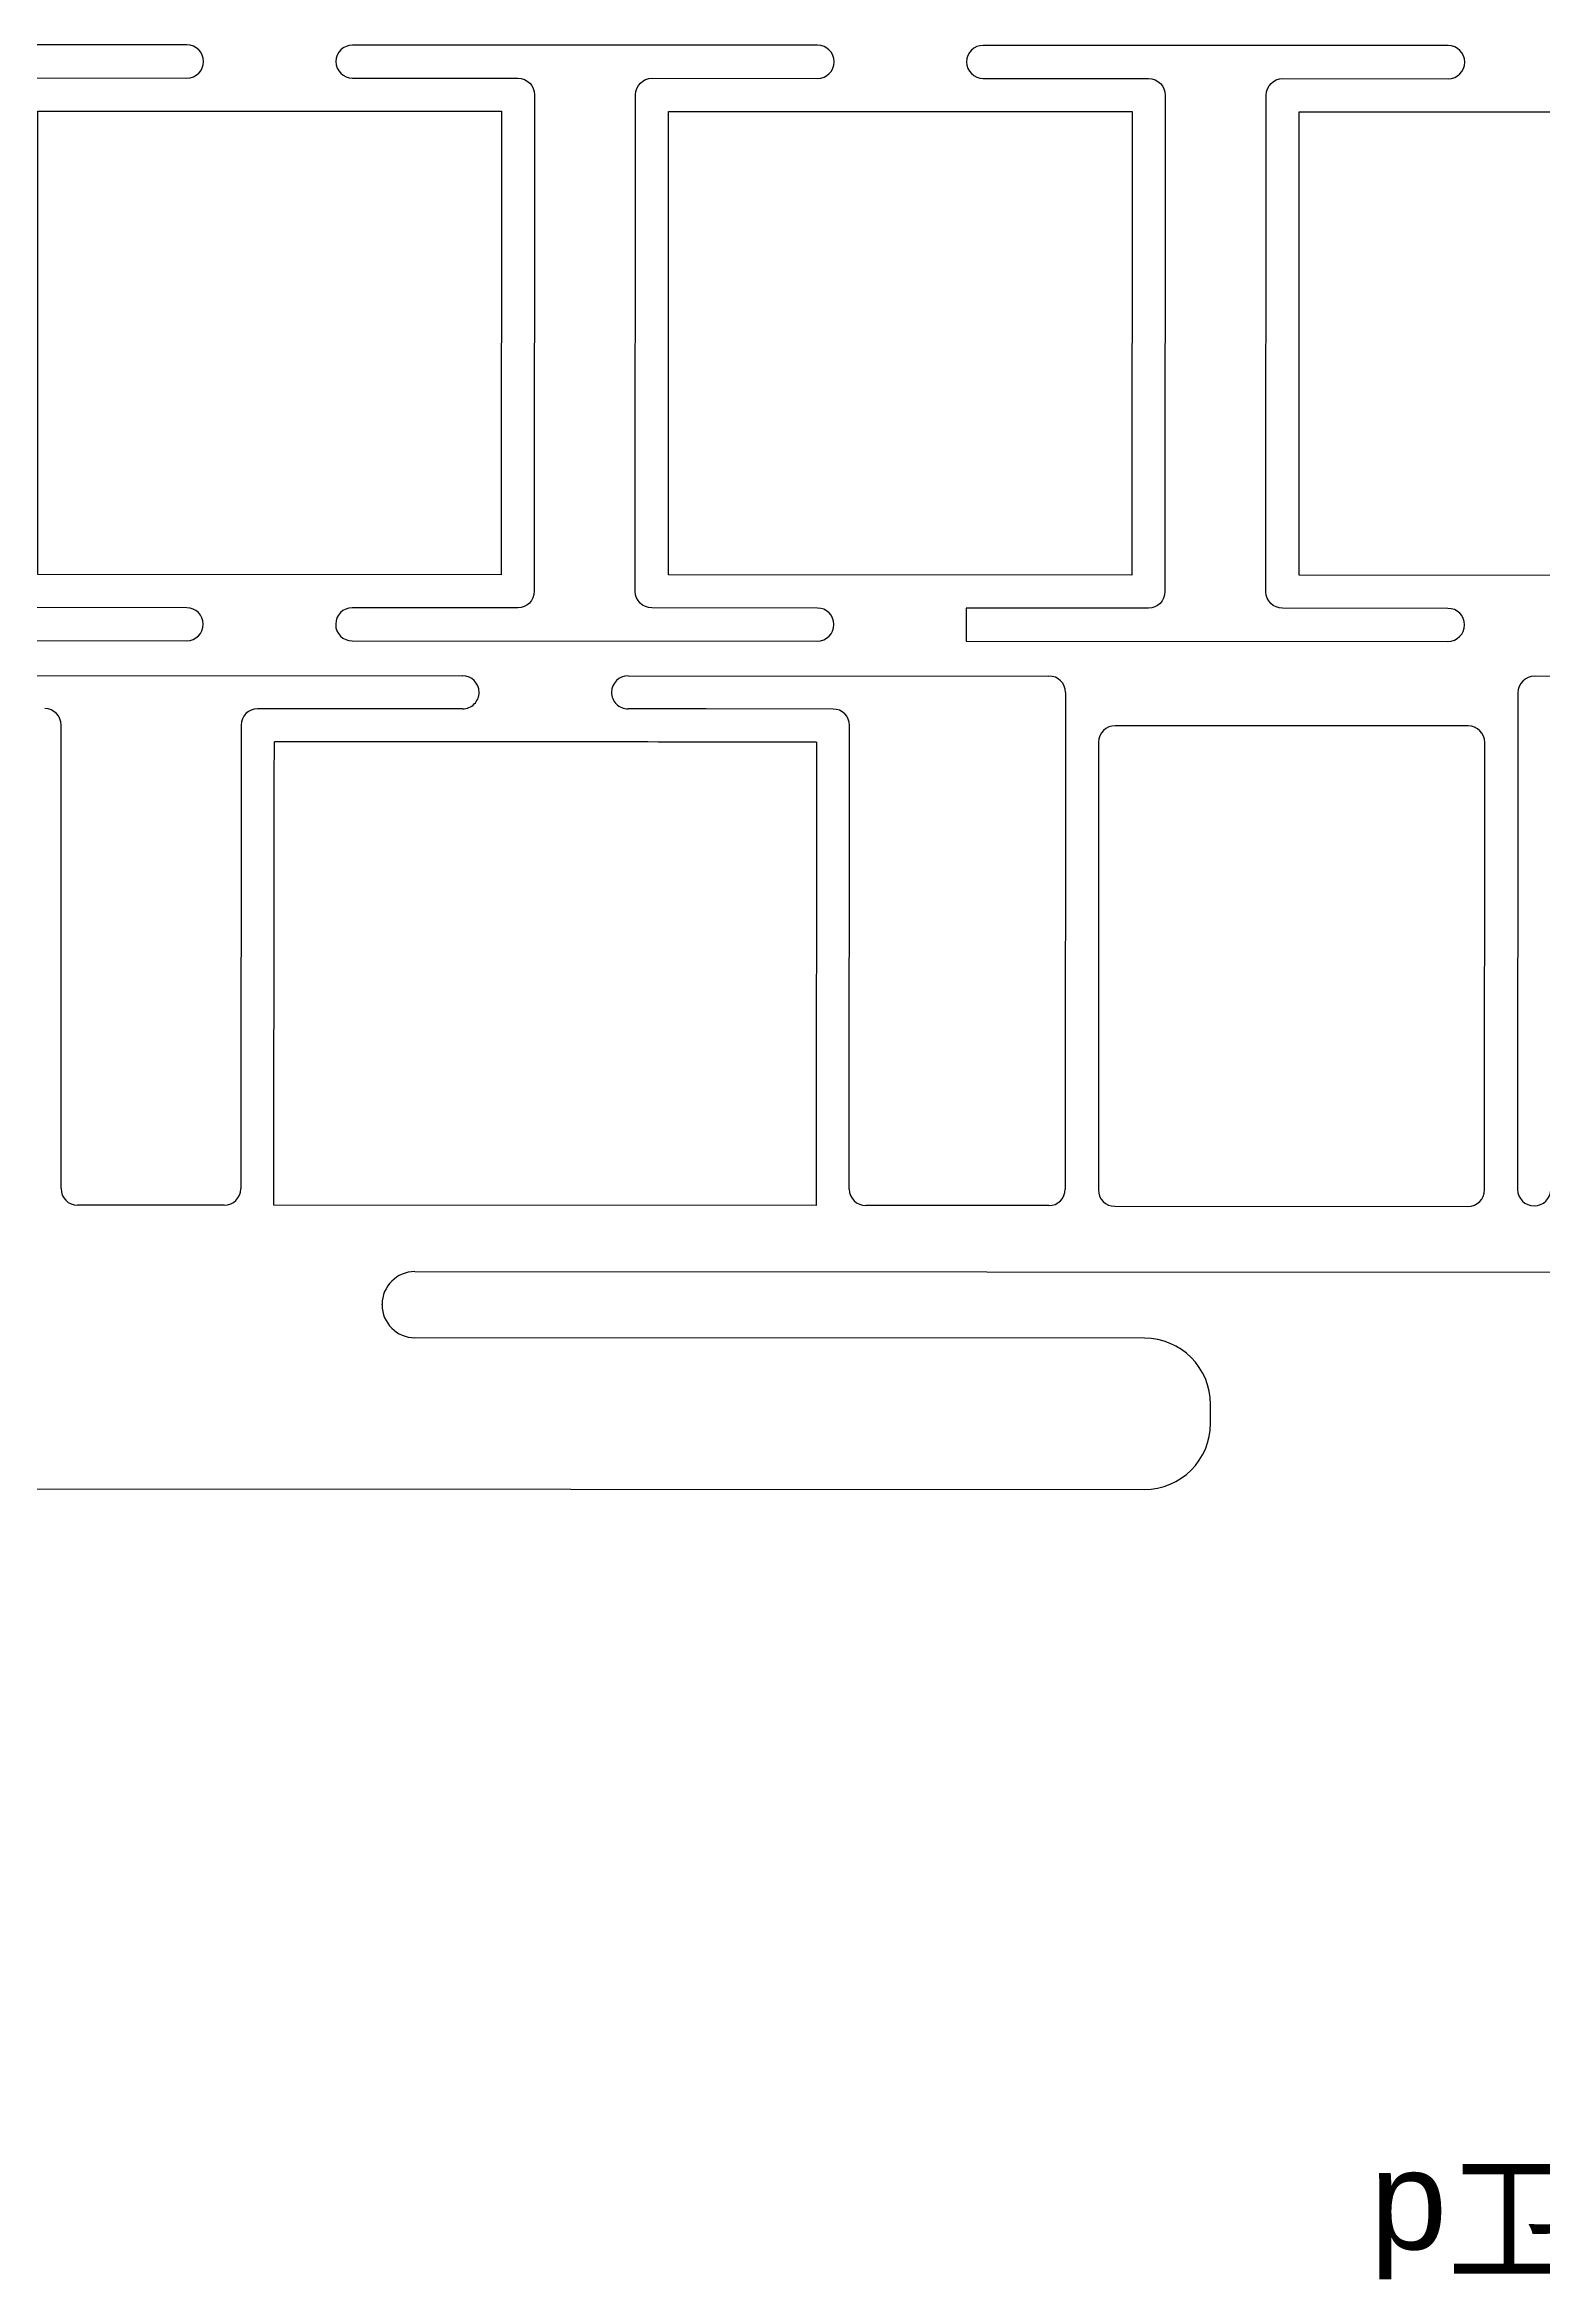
# Model space of a CAD drawing. Header units: millimetres. Extents: x -533 to 933, y 34 to 166.
# Drawn here: x -487.5 to -442.3, y 35.1 to 102.6 of the extents above; entities that cross this region are included whole.
import ezdxf

# ---------------------------------------------------------------- set-up
doc = ezdxf.new("R2010")
doc.units = ezdxf.units.MM
doc.header["$MEASUREMENT"] = 0
doc.layers.get('0').update_dxf_attribs({"lineweight": 0})

# ---------------------------------------------------------------- blocks, each defined once
blk = doc.blocks.new('Block_0')
at = {"char_height": 0.2, "attachment_point": 7}
for s, insert in [('\\C18;\\c0;\\FAdobe Song Std L|b0|i0|c1;\\H3.000000;\\W1.000000;卫星轴     极限开槽', (-445.167, 35.066)), ('\\C18;\\c0;\\FArial|b0|i0|c1;\\H3.000000;\\W1.000000;p', (-447.498, 35.066))]:
    blk.add_mtext(s, dxfattribs=dict(at, insert=insert))

msp = doc.modelspace()

# ---------------------------------------------------------------- linework, layer by layer
at = {"color": 18, "lineweight": 25, "true_color": 0x000000}
for p, q in [((-493.72, 83.518), (-474.907, 83.508)), ((-469.907, 83.506), (-457.194, 83.499)), ((-479.651, 82.51), (-481.098, 82.511)), ((-463.717, 82.502), (-467.545, 82.504)), ((-456.694, 82.999), (-456.702, 67.999)), ((-487.037, 68.014), (-487.03, 82.014)), ((-481.598, 82.011), (-481.605, 68.012)), ((-463.224, 68.002), (-463.217, 82.002)), ((-464.218, 81.503), (-464.225, 67.503)), ((-480.605, 67.511), (-480.605, 68.497)), ((-482.105, 67.512), (-486.537, 67.514)), ((-464.225, 67.503), (-480.605, 67.511)), ((-457.202, 67.499), (-462.725, 67.502)), ((-476.347, 65.509), (-441.787, 65.492)), ((-477.338, 64.5), (-477.338, 64.519)), ((-454.311, 63.496), (-476.349, 63.509)), ((-520.539, 58.966), (-454.314, 58.926))]:
    msp.add_line(p, q, dxfattribs=at)
for points in [[(-487.732, 100.565), (-473.732, 100.558), (-473.739, 86.558), (-487.739, 86.565)], [(-454.689, 86.548), (-468.689, 86.555), (-468.682, 100.555), (-454.682, 100.548)], [(-449.639, 86.546), (-449.632, 100.546), (-435.632, 100.539), (-435.639, 86.539)]]:
    msp.add_lwpolyline(points, close=True, dxfattribs=at)
for points, knots in [([(-492.171, 85.569), (-491.895, 85.569), (-491.671, 85.792), (-491.671, 86.069), (-491.671, 86.069), (-491.671, 101.072), (-491.671, 101.072), (-491.671, 101.348), (-491.895, 101.572), (-492.171, 101.572), (-492.171, 101.572), (-499.289, 101.572), (-499.289, 101.572), (-499.289, 101.572), (-499.289, 101.572), (-499.289, 101.572), (-499.565, 101.572), (-499.789, 101.796), (-499.789, 102.072), (-499.788, 102.347), (-499.564, 102.57), (-499.289, 102.57), (-499.289, 102.57), (-483.232, 102.562), (-483.232, 102.562), (-482.956, 102.562), (-482.732, 102.338), (-482.732, 102.062), (-482.732, 101.785), (-482.956, 101.562), (-483.232, 101.562), (-483.232, 101.562), (-488.232, 101.564), (-488.232, 101.564), (-488.508, 101.564), (-488.732, 101.341), (-488.732, 101.065), (-488.732, 101.065), (-488.74, 86.065), (-488.74, 86.065), (-488.74, 85.789), (-488.516, 85.565), (-488.24, 85.565), (-488.24, 85.565), (-483.24, 85.562), (-483.24, 85.562), (-482.964, 85.562), (-482.74, 85.338), (-482.74, 85.062), (-482.741, 84.786), (-482.965, 84.562), (-483.241, 84.562), (-483.241, 84.562), (-495.198, 84.568), (-495.198, 84.568), (-495.198, 84.568), (-495.198, 84.566), (-495.198, 84.566), (-495.198, 84.566), (-495.244, 84.566), (-495.244, 84.566), (-495.52, 84.566), (-495.744, 84.79), (-495.744, 85.066), (-495.744, 85.066), (-495.744, 85.069), (-495.744, 85.069), (-495.744, 85.345), (-495.52, 85.569), (-495.244, 85.569), (-495.244, 85.569), (-492.171, 85.569), (-492.171, 85.569)], [0, 0, 0, 0, 1, 1, 1, 2, 2, 2, 3, 3, 3, 4, 4, 4, 5, 5, 5, 6, 6, 6, 7, 7, 7, 8, 8, 8, 9, 9, 9, 10, 10, 10, 11, 11, 11, 12, 12, 12, 13, 13, 13, 14, 14, 14, 15, 15, 15, 16, 16, 16, 17, 17, 17, 18, 18, 18, 19, 19, 19, 20, 20, 20, 21, 21, 21, 22, 22, 22, 23, 23, 23, 24, 24, 24, 24]), ([(-472.733, 101.056), (-472.733, 101.333), (-472.956, 101.557), (-473.233, 101.557), (-473.233, 101.557), (-478.232, 101.559), (-478.232, 101.559), (-478.508, 101.559), (-478.732, 101.783), (-478.732, 102.06), (-478.732, 102.336), (-478.508, 102.559), (-478.232, 102.559), (-478.232, 102.559), (-464.182, 102.552), (-464.182, 102.552), (-464.182, 102.552), (-464.182, 102.552), (-464.182, 102.552), (-463.906, 102.552), (-463.682, 102.328), (-463.682, 102.052), (-463.682, 101.776), (-463.906, 101.552), (-464.182, 101.552), (-464.182, 101.552), (-469.182, 101.555), (-469.182, 101.555), (-469.458, 101.555), (-469.682, 101.331), (-469.682, 101.055), (-469.682, 101.055), (-469.69, 86.056), (-469.69, 86.056), (-469.69, 85.779), (-469.466, 85.555), (-469.19, 85.555), (-469.19, 85.555), (-464.19, 85.553), (-464.19, 85.553), (-463.914, 85.553), (-463.69, 85.329), (-463.69, 85.053), (-463.691, 84.776), (-463.915, 84.553), (-464.191, 84.553), (-464.191, 84.553), (-478.241, 84.56), (-478.241, 84.56), (-478.517, 84.56), (-478.741, 84.784), (-478.74, 85.06), (-478.74, 85.336), (-478.516, 85.56), (-478.24, 85.56), (-478.24, 85.56), (-473.241, 85.557), (-473.241, 85.557), (-472.964, 85.557), (-472.74, 85.781), (-472.74, 86.057), (-472.74, 86.057), (-472.733, 101.056), (-472.733, 101.056)], [0, 0, 0, 0, 1, 1, 1, 2, 2, 2, 3, 3, 3, 4, 4, 4, 5, 5, 5, 6, 6, 6, 7, 7, 7, 8, 8, 8, 9, 9, 9, 10, 10, 10, 11, 11, 11, 12, 12, 12, 13, 13, 13, 14, 14, 14, 15, 15, 15, 16, 16, 16, 17, 17, 17, 18, 18, 18, 19, 19, 19, 20, 20, 20, 21, 21, 21, 21]), ([(-450.132, 101.545), (-450.408, 101.545), (-450.632, 101.322), (-450.632, 101.045), (-450.632, 101.045), (-450.64, 86.046), (-450.64, 86.046), (-450.64, 85.77), (-450.416, 85.546), (-450.14, 85.546), (-450.14, 85.546), (-445.14, 85.543), (-445.14, 85.543), (-444.864, 85.543), (-444.64, 85.319), (-444.64, 85.043), (-444.641, 84.767), (-444.865, 84.543), (-445.141, 84.543), (-445.141, 84.543), (-459.691, 84.551), (-459.691, 84.551), (-459.691, 84.551), (-459.69, 85.551), (-459.69, 85.551), (-459.69, 85.551), (-454.191, 85.548), (-454.191, 85.548), (-453.914, 85.548), (-453.69, 85.771), (-453.69, 86.048), (-453.69, 86.048), (-453.683, 101.047), (-453.683, 101.047), (-453.683, 101.323), (-453.906, 101.547), (-454.183, 101.547), (-454.183, 101.547), (-459.182, 101.55), (-459.182, 101.55), (-459.458, 101.55), (-459.682, 101.774), (-459.682, 102.05), (-459.682, 102.326), (-459.458, 102.55), (-459.182, 102.55), (-459.182, 102.55), (-445.132, 102.543), (-445.132, 102.543), (-444.856, 102.543), (-444.632, 102.319), (-444.632, 102.042), (-444.632, 101.766), (-444.856, 101.543), (-445.132, 101.543), (-445.132, 101.543), (-450.132, 101.545), (-450.132, 101.545)], [0, 0, 0, 0, 1, 1, 1, 2, 2, 2, 3, 3, 3, 4, 4, 4, 5, 5, 5, 6, 6, 6, 7, 7, 7, 8, 8, 8, 9, 9, 9, 10, 10, 10, 11, 11, 11, 12, 12, 12, 13, 13, 13, 14, 14, 14, 15, 15, 15, 16, 16, 16, 17, 17, 17, 18, 18, 18, 19, 19, 19, 19]), ([(-409.662, 82.475), (-409.938, 82.475), (-410.162, 82.251), (-410.162, 81.975), (-410.162, 81.975), (-410.169, 67.976), (-410.169, 67.976), (-410.169, 67.7), (-410.393, 67.476), (-410.669, 67.476), (-410.945, 67.476), (-411.169, 67.7), (-411.169, 67.976), (-411.169, 67.976), (-411.169, 68.476), (-411.169, 68.476), (-411.169, 68.476), (-411.162, 81.976), (-411.162, 81.976), (-411.162, 82.253), (-411.385, 82.477), (-411.662, 82.477), (-411.662, 82.477), (-441.529, 82.492), (-441.529, 82.492), (-441.805, 82.492), (-442.029, 82.268), (-442.029, 81.992), (-442.029, 81.992), (-442.029, 81.991), (-442.029, 81.991), (-442.029, 81.991), (-442.036, 67.992), (-442.036, 67.992), (-442.036, 67.716), (-442.26, 67.492), (-442.536, 67.492), (-442.812, 67.492), (-443.036, 67.716), (-443.036, 67.992), (-443.036, 67.992), (-443.029, 81.992), (-443.029, 81.992), (-443.029, 81.992), (-443.028, 82.992), (-443.028, 82.992), (-443.028, 83.269), (-442.804, 83.492), (-442.528, 83.492), (-442.528, 83.492), (-398.708, 83.47), (-398.708, 83.47), (-398.431, 83.47), (-398.208, 83.246), (-398.208, 82.97), (-398.208, 82.97), (-398.208, 82.969), (-398.208, 82.969), (-398.208, 82.693), (-398.432, 82.469), (-398.708, 82.469), (-398.708, 82.469), (-409.662, 82.475), (-409.662, 82.475)], [0, 0, 0, 0, 1, 1, 1, 2, 2, 2, 3, 3, 3, 4, 4, 4, 5, 5, 5, 6, 6, 6, 7, 7, 7, 8, 8, 8, 9, 9, 9, 10, 10, 10, 11, 11, 11, 12, 12, 12, 13, 13, 13, 14, 14, 14, 15, 15, 15, 16, 16, 16, 17, 17, 17, 18, 18, 18, 19, 19, 19, 20, 20, 20, 21, 21, 21, 21]), ([(-487.03, 82.014), (-487.03, 82.29), (-487.253, 82.514), (-487.53, 82.514), (-487.53, 82.514), (-487.53, 82.514), (-487.53, 82.514)], [0, 0, 0, 0, 1, 1, 1, 2, 2, 2, 2]), ([(-474.907, 82.508), (-475.868, 82.509), (-476.829, 82.509), (-477.601, 82.51), (-477.928, 82.51), (-478.221, 82.51), (-478.466, 82.51), (-478.703, 82.51), (-478.853, 82.51), (-479.165, 82.511), (-479.292, 82.511), (-479.437, 82.511), (-479.598, 82.511), (-479.612, 82.511), (-479.637, 82.51), (-479.651, 82.51)], [0, 0, 0, 0, 1, 1, 1, 2, 2, 2, 3, 3, 3, 4, 4, 4, 5, 5, 5, 5]), ([(-474.907, 82.508), (-474.776, 82.508), (-474.646, 82.562), (-474.554, 82.655), (-474.461, 82.747), (-474.407, 82.877), (-474.407, 83.008)], [0, 0, 0, 0, 1, 1, 1, 2, 2, 2, 2]), ([(-470.407, 83.006), (-470.407, 82.875), (-470.353, 82.745), (-470.261, 82.653), (-470.169, 82.56), (-470.038, 82.506), (-469.907, 82.506)], [0, 0, 0, 0, 1, 1, 1, 2, 2, 2, 2]), ([(-467.545, 82.504), (-467.562, 82.504), (-467.58, 82.505), (-467.598, 82.505), (-468.368, 82.505), (-469.137, 82.505), (-469.907, 82.506)], [0, 0, 0, 0, 1, 1, 1, 2, 2, 2, 2]), ([(-455.702, 67.98), (-455.702, 67.98), (-455.695, 81.498), (-455.695, 81.498), (-455.695, 81.774), (-455.471, 81.998), (-455.195, 81.998), (-455.195, 81.998), (-444.529, 81.992), (-444.529, 81.992), (-444.529, 81.992), (-444.529, 81.992), (-444.529, 81.992), (-444.253, 81.992), (-444.029, 81.768), (-444.029, 81.492), (-444.029, 81.492), (-444.036, 67.974), (-444.036, 67.974), (-444.036, 67.974), (-444.036, 67.974), (-444.036, 67.974), (-444.036, 67.698), (-444.26, 67.474), (-444.536, 67.474), (-444.536, 67.474), (-455.202, 67.479), (-455.202, 67.479), (-455.478, 67.479), (-455.702, 67.703), (-455.702, 67.98)], [0, 0, 0, 0, 1, 1, 1, 2, 2, 2, 3, 3, 3, 4, 4, 4, 5, 5, 5, 6, 6, 6, 7, 7, 7, 8, 8, 8, 9, 9, 9, 10, 10, 10, 10]), ([(-480.605, 68.497), (-480.605, 68.502), (-480.605, 68.507), (-480.605, 68.511), (-480.603, 72.511), (-480.601, 76.511), (-480.599, 80.511), (-480.599, 80.516), (-480.599, 80.521), (-480.599, 80.525), (-480.594, 80.854), (-480.589, 81.182), (-480.584, 81.511)], [0, 0, 0, 0, 1, 1, 1, 2, 2, 2, 3, 3, 3, 4, 4, 4, 4]), ([(-464.218, 81.503), (-467.614, 81.505), (-471.011, 81.506), (-474.408, 81.508), (-476.138, 81.509), (-477.868, 81.51), (-479.598, 81.511), (-479.608, 81.511), (-479.617, 81.511), (-479.626, 81.51), (-479.634, 81.51), (-479.641, 81.51), (-479.648, 81.51), (-479.96, 81.51), (-480.272, 81.51), (-480.584, 81.511)], [0, 0, 0, 0, 1, 1, 1, 2, 2, 2, 3, 3, 3, 4, 4, 4, 5, 5, 5, 5]), ([(-487.037, 68.014), (-487.037, 67.738), (-486.813, 67.514), (-486.537, 67.514), (-486.537, 67.514), (-486.537, 67.514), (-486.537, 67.514)], [0, 0, 0, 0, 1, 1, 1, 2, 2, 2, 2]), ([(-463.224, 68.002), (-463.225, 67.726), (-463.001, 67.502), (-462.725, 67.502), (-462.725, 67.502), (-462.725, 67.502), (-462.725, 67.502)], [0, 0, 0, 0, 1, 1, 1, 2, 2, 2, 2]), ([(-454.314, 58.926), (-454.314, 58.926), (-454.314, 58.926), (-454.313, 58.926), (-453.209, 58.925), (-452.313, 59.82), (-452.312, 60.925), (-452.312, 61.115), (-452.312, 61.305), (-452.312, 61.495), (-452.312, 62.599), (-453.206, 63.495), (-454.311, 63.496)], [0, 0, 0, 0, 1, 1, 1, 2, 2, 2, 3, 3, 3, 4, 4, 4, 4])]:
    msp.add_open_spline(points, degree=3, knots=knots, dxfattribs=at)
for points in [[(-474.407, 83.008), (-474.407, 83.284), (-474.631, 83.508), (-474.907, 83.508)], [(-469.907, 83.506), (-470.183, 83.506), (-470.407, 83.282), (-470.407, 83.006)], [(-456.694, 82.999), (-456.694, 83.275), (-456.918, 83.499), (-457.194, 83.499)], [(-481.098, 82.511), (-481.374, 82.511), (-481.598, 82.287), (-481.598, 82.011)], [(-463.217, 82.002), (-463.217, 82.278), (-463.441, 82.502), (-463.717, 82.502)], [(-482.105, 67.512), (-481.829, 67.512), (-481.605, 67.735), (-481.605, 68.012)], [(-457.202, 67.499), (-456.926, 67.499), (-456.702, 67.723), (-456.702, 67.999)], [(-476.347, 65.509), (-476.894, 65.509), (-477.338, 65.066), (-477.338, 64.519)], [(-477.338, 64.5), (-477.338, 63.953), (-476.895, 63.51), (-476.349, 63.509)]]:
    msp.add_open_spline(points, degree=3, dxfattribs=at)

# ---------------------------------------------------------------- block references
msp.add_blockref('Block_0', (0, 0))

doc.saveas('drawing.dxf')
